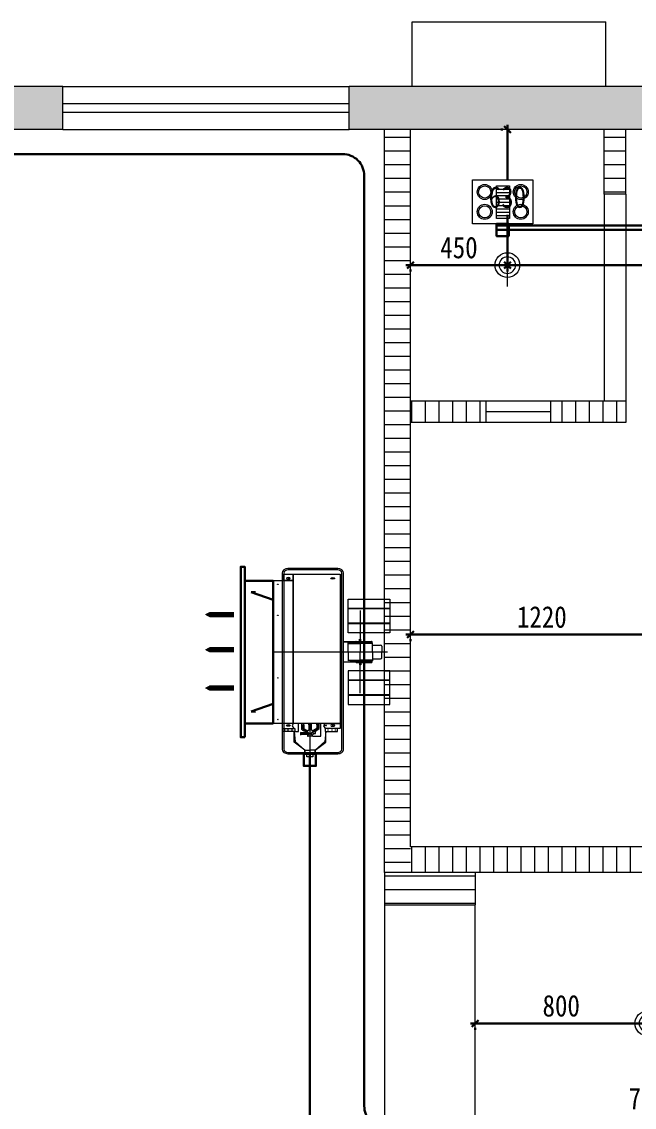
# Model space of a CAD drawing. Header units: millimetres. Extents: x -41640 to 3079702, y -5257903 to 68462.
# Drawn here: x 7477 to 10322, y 44881 to 49920 of the extents above; entities that cross this region are included whole.
import ezdxf

# ---------------------------------------------------------------- set-up
doc = ezdxf.new("R2010")
doc.units = ezdxf.units.MM
doc.header["$LTSCALE"] = 10
doc.linetypes.add('CONTINOUS', pattern=[0])
doc.layers.get('0').update_dxf_attribs({"color": 255})
doc.layers.get('Defpoints').update_dxf_attribs({"color": 255})
for name, color, linetype, lineweight in [('1灯位开关布线图', 1, 'Continuous', 30), ('1灯位开关布置图', 5, 'Continuous', 30), ('1灯具', 2, 'Continuous', 30), ('1空调', 3, 'Continuous', 30), ('标注', 250, 'Continuous', 0), ('浅线', 251, 'CONTINOUS', 0), ('灯具', 52, 'Continuous', 0), ('空调主机', 7, 'Continuous', 13)]:
    doc.layers.add(name, color=color, linetype=linetype, lineweight=lineweight)
doc.layers.add('辅助线', color=8, linetype='Continuous')
doc.styles.add('(图框)宋体', font='', dxfattribs={"width": 0.8})
doc.styles.get("Standard").update_dxf_attribs({"font": ''})
doc.styles.add('夏建东', font='', dxfattribs={"width": 0.85})
doc.styles.get('(图框)宋体').set_extended_font_data('SimSun')
doc.styles.get('Standard').set_extended_font_data('SimSun')
doc.styles.get('夏建东').set_extended_font_data('SimSun')
doc.dimstyles.new('g', dxfattribs={"dimtxt": 100, "dimasz": 31, "dimexe": 21, "dimexo": 30, "dimgap": 31, "dimtad": 1, "dimtih": 1, "dimtoh": 1, "dimdec": 0, "dimrnd": 10, "dimdsep": 46, "dimtxsty": '夏建东', "dimblk": 'OBLIQUE', "dimcen": 2.5, "dimdle": 21, "dimclrd": 5, "dimclre": 5, "dimclrt": 5, "dimadec": 0, "dimazin": 0, "dimtfac": 1, "dimtdec": 0, "dimtmove": 2, "dimatfit": 3, "dimldrblk": 'DOT', "dimfxl": 300, "dimlwd": -1, "dimlwe": -1, "dimarcsym": 1})
doc.dimstyles.get("Standard").update_dxf_attribs({"dimtxt": 0.18, "dimasz": 0.18, "dimexe": 0.18, "dimexo": 0.0625, "dimgap": 0.09, "dimtad": 0, "dimtih": 1, "dimtoh": 1, "dimdec": 4, "dimzin": 0, "dimdsep": 46, "dimtxsty": 'Standard', "dimcen": 0.09, "dimadec": 0, "dimazin": 0, "dimtfac": 1, "dimtdec": 4, "dimtofl": 0, "dimtmove": 0, "dimatfit": 3, "dimfxl": 1, "dimtolj": 1, "dimtzin": 0, "dimarcsym": 0})
pattern_1 = [(90, (-3246102.35, 3453682.334), (-63.5, 1e-14), [])]
pattern_2 = [(180, (-3246102.35, 3453682.334), (-1e-14, -63.5), [])]

# ---------------------------------------------------------------- blocks, each defined once
blk = doc.blocks.new('_Oblique')
at = {"color": 0, "linetype": 'ByBlock', "lineweight": -2}
blk.add_line((-0.5, -0.5), (0.5, 0.5), dxfattribs=at)
blk = doc.blocks.new('*D358')
at = {"layer": '1灯位开关布置图', "color": 5}
for p, q in [((9732.6, 49441.4), (9732.6, 49186.4)), ((9702.6, 49420.4), (9711.6, 49420.4)), ((9732.6, 48769.4), (9732.6, 49024.4)), ((9702.6, 48790.4), (9711.6, 48790.4))]:
    blk.add_line(p, q, dxfattribs=at)
at = {"layer": 'Defpoints', "color": 0, "lineweight": 30}
for p in [(9732.6, 49420.4), (9732.6, 49420.4), (9732.6, 48790.4)]:
    blk.add_point(p, dxfattribs=at)
at = {"layer": '1灯位开关布置图', "color": 5, "xscale": 31, "yscale": 31, "zscale": 31}
for p, rotation in [((9732.6, 49420.4), 90), ((9732.6, 48790.4), 270)]:
    blk.add_blockref('_Oblique', p, dxfattribs=dict(at, rotation=rotation))
at = {"layer": '1灯位开关布置图', "color": 5, "insert": (9732.6, 49105.4), "char_height": 100, "attachment_point": 5, "style": '夏建东'}
blk.add_mtext('630', dxfattribs=at)
blk = doc.blocks.new('_Dot')
at = {"color": 0, "linetype": 'ByBlock', "lineweight": -2}
blk.add_line((-0.5, 0), (-1, 0), dxfattribs=at)
at = {"color": 0, "linetype": 'ByBlock', "const_width": 0.5}
blk.add_lwpolyline([(-0.25, 0, 1), (0.25, 0, 1)], format="xyb", close=True, dxfattribs=at)
blk = doc.blocks.new('*D359')
at = {"layer": '1灯位开关布置图', "color": 5}
for p, q in [((9753.6, 48790.4), (9261.6, 48790.4)), ((9282.6, 48760.4), (9282.6, 48769.4)), ((9732.6, 48760.4), (9732.6, 48769.4))]:
    blk.add_line(p, q, dxfattribs=at)
at = {"layer": 'Defpoints', "color": 0, "lineweight": 30}
for p in [(9282.6, 48790.4), (9282.6, 48790.4), (9732.6, 48790.4)]:
    blk.add_point(p, dxfattribs=at)
at = {"layer": '1灯位开关布置图', "color": 5, "xscale": 31, "yscale": 31, "zscale": 31, "rotation": 180}
blk.add_blockref('_Oblique', (9282.6, 48790.4), dxfattribs=at)
at = {"layer": '1灯位开关布置图', "color": 5, "xscale": 31, "yscale": 31, "zscale": 31}
blk.add_blockref('_Oblique', (9732.6, 48790.4), dxfattribs=at)
at = {"layer": '1灯位开关布置图', "color": 5, "insert": (9507.6, 48871.4), "char_height": 100, "attachment_point": 5, "style": '夏建东'}
blk.add_mtext('450', dxfattribs=at)
blk = doc.blocks.new('*D361')
at = {"layer": '1灯位开关布置图', "color": 5}
for p, q in [((10523.6, 47075.4), (9261.6, 47075.4)), ((9282.6, 47045.4), (9282.6, 47054.4)), ((10502.6, 47045.4), (10502.6, 47054.4))]:
    blk.add_line(p, q, dxfattribs=at)
at = {"layer": 'Defpoints', "color": 0, "lineweight": 30}
for p in [(9282.6, 47075.4), (9282.6, 47075.4), (10502.6, 47075.4)]:
    blk.add_point(p, dxfattribs=at)
at = {"layer": '1灯位开关布置图', "color": 5, "xscale": 31, "yscale": 31, "zscale": 31, "rotation": 180}
blk.add_blockref('_Oblique', (9282.6, 47075.4), dxfattribs=at)
at = {"layer": '1灯位开关布置图', "color": 5, "xscale": 31, "yscale": 31, "zscale": 31}
blk.add_blockref('_Oblique', (10502.6, 47075.4), dxfattribs=at)
at = {"layer": '1灯位开关布置图', "color": 5, "insert": (9892.6, 47156.4), "char_height": 100, "attachment_point": 5, "style": '夏建东'}
blk.add_mtext('1220', dxfattribs=at)
blk = doc.blocks.new('*D362')
at = {"layer": '1灯位开关布置图', "color": 5}
for p, q in [((9561.6, 45270.4), (10403.6, 45270.4)), ((9582.6, 45240.4), (9582.6, 45249.4)), ((10382.6, 45240.4), (10382.6, 45249.4))]:
    blk.add_line(p, q, dxfattribs=at)
at = {"layer": 'Defpoints', "color": 0, "lineweight": 30}
for p in [(9582.6, 45270.4), (10382.6, 45270.4), (10382.6, 45270.4)]:
    blk.add_point(p, dxfattribs=at)
at = {"layer": '1灯位开关布置图', "color": 5, "xscale": 31, "yscale": 31, "zscale": 31, "rotation": 180}
blk.add_blockref('_Oblique', (9582.6, 45270.4), dxfattribs=at)
at = {"layer": '1灯位开关布置图', "color": 5, "xscale": 31, "yscale": 31, "zscale": 31}
blk.add_blockref('_Oblique', (10382.6, 45270.4), dxfattribs=at)
at = {"layer": '1灯位开关布置图', "color": 5, "insert": (9982.6, 45351.4), "char_height": 100, "attachment_point": 5, "style": '夏建东'}
blk.add_mtext('800', dxfattribs=at)
blk = doc.blocks.new('*D363')
at = {"layer": '1灯位开关布置图', "color": 5}
for p, q in [((10352.6, 45270.4), (10361.6, 45270.4)), ((10382.6, 45291.4), (10382.6, 45001.4)), ((10382.6, 44549.4), (10382.6, 44839.4)), ((10352.6, 44570.4), (10361.6, 44570.4))]:
    blk.add_line(p, q, dxfattribs=at)
at = {"layer": 'Defpoints', "color": 0, "lineweight": 30}
for p in [(10382.6, 45270.4), (10382.6, 44570.4), (10382.6, 44570.4)]:
    blk.add_point(p, dxfattribs=at)
at = {"layer": '1灯位开关布置图', "color": 5, "xscale": 31, "yscale": 31, "zscale": 31}
for p, rotation in [((10382.6, 45270.4), 90), ((10382.6, 44570.4), 270)]:
    blk.add_blockref('_Oblique', p, dxfattribs=dict(at, rotation=rotation))
at = {"layer": '1灯位开关布置图', "color": 5, "insert": (10382.6, 44920.4), "char_height": 100, "attachment_point": 5, "style": '夏建东'}
blk.add_mtext('700', dxfattribs=at)
blk = doc.blocks.new('r32ter')
at = {"color": 3}
for p, q in [((1119447.3, -954014.5), (1119446.3, -954035.1)), ((1119482.5, -954116.3), (1119447.3, -954014.5)), ((1119965.9, -954116.3), (1120001.1, -954014.5)), ((1120001.1, -954014.5), (1120002.1, -954035.1))]:
    blk.add_line(p, q, dxfattribs=at)
for points in [[(1119556.4, -953798.8, 0, 63, 0), (1119556.4, -953857.2, 25.2, 25.2, 0), (1119556.4, -953934.4, 25.2, 25.2, 0)], [(1119734.1, -953798.8, 0, 63, 0), (1119734.1, -953857.2, 25.2, 25.2, 0), (1119734.1, -953934.4, 25.2, 25.2, 0)], [(1119897.5, -953798.8, 0, 63, 0), (1119897.5, -953857.2, 25.2, 25.2, 0), (1119897.5, -953934.4, 25.2, 25.2, 0)]]:
    blk.add_lwpolyline(points, format="xyseb", dxfattribs=at)
at = {"color": 3, "lineweight": -2}
blk.add_lwpolyline([(1119327.6, -953984.2), (1120119.6, -953984.2), (1120119.6, -953966.2), (1119327.6, -953966.2)], close=True, dxfattribs=at)
at = {"color": 3}
blk.add_lwpolyline([(1119392.4, -954116.3), (1119392.4, -953984.2), (1120054.7, -953984.2), (1120054.7, -954116.3)], close=True, dxfattribs=at)
at = {"layer": '空调主机', "color": 3, "lineweight": 9}
for p, q in [((1119392.4, -954210), (1119392.4, -954116.3)), ((1119392.4, -954116.3), (1120056, -954116.3)), ((1120056, -954116.3), (1120056, -954210)), ((1119354.6, -954217.2), (1119354.6, -954160.3)), ((1119354.6, -954160.3), (1119368.8, -954160.3)), ((1119368.8, -954160.3), (1119368.8, -954217.2)), ((1120056, -954166.1), (1119368.8, -954166.1)), ((1119368.8, -954166.1), (1119368.8, -954211.9)), ((1120056, -954210), (1120056, -954166.1)), ((1120056, -954166.1), (1120084.4, -954166.1)), ((1120084.4, -954166.1), (1120084.4, -954210)), ((1119268.6, -954263), (1119305.5, -954214.3)), ((1119307.6, -954218.2), (1119268.6, -954263)), ((1119305.5, -954214.3), (1119354.6, -954214.3)), ((1119354.6, -954214.3), (1119307.6, -954218.2)), ((1119368.8, -954217.2), (1119354.6, -954217.2)), ((1119354.6, -954217.2), (1119354.6, -954234)), ((1119380.6, -954204.8), (1119368.8, -954211.9)), ((1119382.7, -954186.9), (1119380.5, -954186.9)), ((1119392.4, -954210), (1119380.6, -954204.8)), ((1119382.7, -954186.9), (1119382.7, -954183.8)), ((1119382.7, -954186.9), (1119384.9, -954186.9)), ((1119382.7, -954186.9), (1119382.7, -954190)), ((1119392.4, -954427.2), (1119392.4, -954210)), ((1119392.4, -954210), (1120084.4, -954210)), ((1120056, -954210), (1119392.4, -954210)), ((1120084.4, -954210), (1120056, -954210)), ((1120065.7, -954186.9), (1120063.5, -954186.9)), ((1120065.7, -954186.9), (1120065.7, -954183.8)), ((1120065.7, -954186.9), (1120065.7, -954190)), ((1120065.7, -954186.9), (1120067.9, -954186.9)), ((1120084.4, -954210), (1120084.4, -954427.2)), ((1119257.7, -954263), (1119268.6, -954263)), ((1119268.6, -954264), (1119257.7, -954264)), ((1119268.6, -954263), (1119268.6, -954287.5)), ((1119349.5, -954243.3), (1119340, -954243.3)), ((1119341.2, -954274.9), (1119341.2, -954247.4)), ((1119344.7, -954274.9), (1119344.7, -954249.4)), ((1119348.3, -954274.9), (1119348.3, -954247.4)), ((1119353.3, -954269.8), (1119362.5, -954282)), ((1119354.6, -954234), (1119392.4, -954234)), ((1119385.5, -954248.7), (1119365.4, -954248.7)), ((1119385.5, -954253.9), (1119367.5, -954253.9)), ((1119385.5, -954259.1), (1119368.4, -954259.1)), ((1119392.4, -954248.7), (1119385.5, -954248.7)), ((1119385.5, -954248.7), (1119385.5, -954259.1)), ((1119385.5, -954259.1), (1119392.4, -954259.1)), ((1119392.4, -954259.1), (1119392.4, -954248.7)), ((1119314.2, -954287.5), (1119220.4, -954287.5)), ((1119237.3, -954300.7), (1119237.3, -954272.6)), ((1119237.3, -954272.6), (1119237.3, -954272.6)), ((1119237.3, -954272.6), (1119251.7, -954272.6)), ((1119251.7, -954300.7), (1119237.3, -954300.7)), ((1119237.3, -954300.7), (1119237.3, -954300.7)), ((1119251.7, -954272.6), (1119251.7, -954272.6)), ((1119251.7, -954272.6), (1119251.7, -954300.7)), ((1119251.7, -954300.7), (1119251.7, -954300.7)), ((1119268.6, -954311), (1119257.7, -954311)), ((1119257.7, -954312), (1119268.6, -954312)), ((1119268.6, -954312), (1119268.6, -954287.5)), ((1119307.6, -954356.8), (1119268.6, -954312)), ((1119268.6, -954312), (1119305.5, -954360.7)), ((1119362.7, -954287.5), (1119314.2, -954287.5)), ((1119332.2, -954277.2), (1119333.4, -954276)), ((1119332.2, -954277.2), (1119333.4, -954278.4)), ((1119332.2, -954277.2), (1119335.9, -954277.2)), ((1119332.9, -954300.1), (1119332.9, -954282)), ((1119332.9, -954282), (1119334.5, -954282)), ((1119334.5, -954300.1), (1119332.9, -954300.1)), ((1119333.7, -954282), (1119333.7, -954277.2)), ((1119333.7, -954300.1), (1119333.7, -954302.5)), ((1119333.7, -954303.5), (1119333.7, -954337.8)), ((1119334.5, -954282), (1119334.5, -954300.1)), ((1119335.9, -954277.2), (1119334.7, -954276)), ((1119335.9, -954277.2), (1119334.7, -954278.4)), ((1119350.7, -954274.9), (1119338.8, -954274.9)), ((1119350.7, -954300.1), (1119338.8, -954300.1)), ((1119344.7, -954300.1), (1119344.7, -954313.2)), ((1119344.7, -954313.2), (1119356.3, -954313.2)), ((1119353.3, -954305.2), (1119362.9, -954292.5)), ((1119362.9, -954292.5), (1119362.5, -954282)), ((1119385.5, -954282), (1119362.5, -954282)), ((1119392.4, -954287.5), (1119362.7, -954287.5)), ((1119385.5, -954292.5), (1119362.9, -954292.5)), ((1119385.5, -954318.9), (1119371.1, -954318.9)), ((1119385.5, -954292.5), (1119385.5, -954282)), ((1119385.5, -954282), (1119392.4, -954282)), ((1119392.4, -954292.5), (1119385.5, -954292.5)), ((1119385.5, -954329.3), (1119385.5, -954318.9)), ((1119385.5, -954318.9), (1119392.4, -954318.9)), ((1119392.4, -954282), (1119392.4, -954292.5)), ((1119392.4, -954318.9), (1119392.4, -954329.3)), ((1119305.5, -954360.7), (1119354.6, -954360.7)), ((1119354.6, -954360.7), (1119307.6, -954356.8)), ((1119333.7, -954337.8), (1119392.4, -954337.8)), ((1119368.8, -954357.9), (1119354.6, -954357.9)), ((1119354.6, -954357.9), (1119354.6, -954414.7)), ((1119385.5, -954329.3), (1119368.7, -954329.3)), ((1119380.6, -954350.7), (1119368.8, -954357.9)), ((1119368.8, -954414.7), (1119368.8, -954357.9)), ((1119368.8, -954427.2), (1119368.8, -954357.9)), ((1119385.5, -954324.1), (1119370, -954324.1)), ((1119392.4, -954355.9), (1119380.6, -954350.7)), ((1119392.4, -954329.3), (1119385.5, -954329.3)), ((1119392.4, -954355.9), (1119392.4, -954427.2)), ((1119354.6, -954414.7), (1119368.8, -954414.7)), ((1119382.7, -954393), (1119380.5, -954393)), ((1119382.7, -954393), (1119382.7, -954389.9)), ((1119382.7, -954393), (1119382.7, -954396.1)), ((1119382.7, -954393), (1119384.9, -954393)), ((1120065.7, -954393), (1120063.5, -954393)), ((1120065.7, -954393), (1120065.7, -954389.9)), ((1120065.7, -954393), (1120067.9, -954393)), ((1120065.7, -954393), (1120065.7, -954396.1)), ((1119392.4, -954427.2), (1119368.8, -954427.2)), ((1120084.4, -954427.2), (1119392.4, -954427.2)), ((1119635.8, -954464.4), (1119479.5, -954464.4)), ((1119479.5, -954464.4), (1119479.5, -954658.9)), ((1119522.2, -954658.9), (1119522.2, -954464.4)), ((1119524.4, -954658.9), (1119524.4, -954464.4)), ((1119591, -954658.9), (1119591, -954464.4)), ((1119593.2, -954658.9), (1119593.2, -954464.4)), ((1119635.8, -954658.9), (1119635.8, -954464.4)), ((1119676.7, -954520.9), (1119676.7, -954443.1)), ((1119676.7, -954443.1), (1119676.7, -954443.1)), ((1119676.7, -954443.1), (1119677.8, -954443.1)), ((1119677.8, -954443.1), (1119677.8, -954443.1)), ((1119677.8, -954443.1), (1119677.8, -954520.9)), ((1119685.5, -954464.4), (1119682.2, -954464.4)), ((1119685.5, -954464.4), (1119685.5, -954520.9)), ((1119724.2, -954464.4), (1119685.5, -954464.4)), ((1119724.2, -954464.4), (1119762.9, -954464.4)), ((1119762.9, -954464.4), (1119762.9, -954520.9)), ((1119762.9, -954464.4), (1119766.2, -954464.4)), ((1119771.7, -954443.1), (1119770.6, -954443.1)), ((1119770.6, -954443.1), (1119770.6, -954443.1)), ((1119770.6, -954443.1), (1119770.6, -954520.9)), ((1119771.7, -954520.9), (1119771.7, -954443.1)), ((1119771.7, -954443.1), (1119771.7, -954443.1)), ((1119812.6, -954464.4), (1119968.9, -954464.4)), ((1119812.6, -954658.9), (1119812.6, -954464.4)), ((1119855.2, -954658.9), (1119855.2, -954464.4)), ((1119857.4, -954658.9), (1119857.4, -954464.4)), ((1119924, -954658.9), (1119924, -954464.4)), ((1119926.3, -954658.9), (1119926.3, -954464.4)), ((1119968.9, -954464.4), (1119968.9, -954658.9)), ((1119532.7, -954520.9), (1119724.2, -954520.9)), ((1119635.8, -954517.4), (1119635.8, -954520.9)), ((1119635.8, -954524.3), (1119635.8, -954520.9)), ((1119675.5, -954517.4), (1119664.6, -954517.4)), ((1119664.6, -954517.4), (1119664.6, -954520.9)), ((1119664.6, -954524.3), (1119664.6, -954520.9)), ((1119675.5, -954501.6), (1119675.5, -954573.2)), ((1119677.8, -954520.9), (1119676.7, -954520.9)), ((1119676.7, -954520.9), (1119676.7, -954520.9)), ((1119677.8, -954499.1), (1119677.5, -954499.1)), ((1119677.8, -954520.9), (1119677.8, -954520.9)), ((1119679.8, -954573.2), (1119679.8, -954501.6)), ((1119682.2, -954474.5), (1119682.2, -954520.9)), ((1119682.2, -954567.2), (1119682.2, -954520.9)), ((1119685.5, -954577.4), (1119685.5, -954520.9)), ((1119915.7, -954520.9), (1119724.2, -954520.9)), ((1119762.9, -954577.4), (1119762.9, -954520.9)), ((1119766.2, -954474.5), (1119766.2, -954520.9)), ((1119766.2, -954567.2), (1119766.2, -954520.9)), ((1119768.6, -954573.2), (1119768.6, -954501.6)), ((1119770.6, -954499.1), (1119770.9, -954499.1)), ((1119770.6, -954520.9), (1119770.6, -954520.9)), ((1119770.6, -954520.9), (1119771.7, -954520.9)), ((1119771.7, -954520.9), (1119771.7, -954520.9)), ((1119772.9, -954501.6), (1119772.9, -954573.2)), ((1119772.9, -954517.4), (1119783.8, -954517.4)), ((1119812.6, -954517.4), (1119812.6, -954520.9)), ((1119812.6, -954524.3), (1119812.6, -954520.9)), ((1119675.5, -954524.3), (1119664.6, -954524.3)), ((1119772.9, -954524.3), (1119783.8, -954524.3)), ((1119677.5, -954575.8), (1119677.8, -954575.8)), ((1119685.5, -954577.4), (1119682.2, -954577.4)), ((1119724.2, -954577.4), (1119685.5, -954577.4)), ((1119692.5, -954577.4), (1119692.5, -954615.3)), ((1119697.4, -954621.8), (1119724.2, -954621.8)), ((1119724.2, -954577.4), (1119762.9, -954577.4)), ((1119751, -954621.8), (1119724.2, -954621.8)), ((1119755.9, -954577.4), (1119755.9, -954615.3)), ((1119762.9, -954577.4), (1119766.2, -954577.4)), ((1119770.9, -954575.8), (1119770.6, -954575.8)), ((1119479.5, -954658.9), (1119635.8, -954658.9)), ((1119968.9, -954658.9), (1119812.6, -954658.9))]:
    blk.add_line(p, q, dxfattribs=at)
at = {"layer": '空调主机', "color": 3, "lineweight": 5}
for p, q in [((1120090.1, -954158.3), (1119272.6, -954158.3)), ((1119251.7, -954185.3), (1119251.7, -954416.1)), ((1120111, -954416.1), (1120111, -954185.3)), ((1119272.6, -954443.1), (1120090.1, -954443.1))]:
    blk.add_line(p, q, dxfattribs=at)
at = {"layer": '空调主机', "color": 3}
for p, q in [((1120090.1, -954166.1), (1119272.6, -954166.1)), ((1119257.7, -954185.3), (1119257.7, -954416.1)), ((1120105, -954416.1), (1120105, -954185.3)), ((1119272.6, -954435.4), (1120090.1, -954435.4))]:
    blk.add_line(p, q, dxfattribs=at)
at = {"layer": '空调主机', "color": 3, "lineweight": 5}
for centre, start_param, end_param in [((1119272.6, -954185.3), 0, 1.570796), ((1120090.1, -954185.3), -1.570796, 0), ((1119272.6, -954416.1), 1.570796, 3.141593), ((1120090.1, -954416.1), 3.141593, 4.712389)]:
    blk.add_ellipse(centre, major_axis=(0, 27), ratio=0.77429, start_param=start_param, end_param=end_param, dxfattribs=at)
at = {"layer": '空调主机', "color": 3}
for centre, start_param, end_param in [((1119272.6, -954185.3), 0, 1.570796), ((1120090.1, -954185.3), 4.712389, 6.283185), ((1119272.6, -954416.1), 1.570796, 3.141593), ((1120090.1, -954416.1), 3.141593, 4.712389)]:
    blk.add_ellipse(centre, major_axis=(0, 19.3), ratio=0.77429, start_param=start_param, end_param=end_param, dxfattribs=at)
at = {"layer": '空调主机', "color": 3, "lineweight": 9}
for centre, major_axis, ratio, start_param, end_param in [((1119361.7, -954169.2), (0, 1.21), 0.77429, 1.570796326702902, 7.853981633882487), ((1119410.5, -954138.1), (0, 1.21), 0.77429, 1.570796326702902, 7.853981633882487), ((1119603.8, -954138.1), (0, 1.21), 0.77429, 1.570796326754998, 7.853981633934584), ((1119894.3, -954138.1), (0, 1.21), 0.77429, 1.570796327146124, 7.85398163432571), ((1120037.9, -954138.1), (0, 1.21), 0.77429, 1.570796327146124, 7.85398163432571), ((1119361.7, -954185.6), (0, 1.21), 0.77429, 1.570796326680094, 7.85398163385968), ((1119361.7, -954203.8), (0, 1.21), 0.77429, 1.570796326680094, 7.85398163385968), ((1119382.7, -954186.9), (0, 9.19), 0.407862, 3.141593, 9.424778), ((1119344.7, -954243.3), (0, 6.13), 0.77429, 1.570796, 4.712389), ((1119389, -954287.5), (0, 49.4), 0.77429, 0.664485, 1.204171), ((1119389.4, -954287.8), (0, 44.1), 0.77429, 0.694736, 1.26495), ((1119389, -954287.5), (0, 38.9), 0.77429, 0.752317, 1.332497), ((1119281.8, -954286.6), (0, 41.3), 0.77429, 1.223528, 1.918065), ((1119333.7, -954303.1), (-0.724, 0), 0.807711, 3.342482, 6.082296), ((1119344.7, -954274.9), (0, 7.66), 0.77429, 1.570796, 4.712389), ((1119344.7, -954300.1), (0, 7.66), 0.77429, 4.712389, 7.853982), ((1119344.5, -954287.5), (0, 4.96), 0.77429, 1.570796326732925, 7.853981633912512), ((1119389, -954287.5), (0, 49.4), 0.77429, 1.937421, 2.581114), ((1119389.4, -954287.8), (0, 44.1), 0.77429, 1.866849, 2.536978), ((1119389, -954287.5), (0, 38.9), 0.77429, 1.809095, 2.508026), ((1119361.7, -954371.3), (0, 1.21), 0.77429, 1.570796326702902, 7.853981633882487), ((1119382.7, -954361.6), (0, 2.29), 0.77429, 1.570796326744335, 7.853981633923921), ((1119361.7, -954389.4), (0, 1.21), 0.77429, 1.570796327146124, 7.85398163432571), ((1119361.7, -954405.8), (0, 1.21), 0.77429, 1.570796326680094, 7.85398163385968), ((1119677.3, -954469.4), (0, 8.05), 0.77429, 4.03203, 5.395782), ((1119771.1, -954469.4), (0, 8.05), 0.77429, 0.887403, 2.251155), ((1119677.5, -954501.6), (0, 2.57), 0.77429, 0, 1.570796), ((1119677.8, -954501.6), (0, 2.57), 0.77429, 4.712389, 6.283185), ((1119770.6, -954501.6), (0, 2.57), 0.77429, 0, 1.570796), ((1119770.9, -954501.6), (0, 2.57), 0.77429, 4.712389, 6.283185), ((1119677.8, -954573.2), (0, 1.21), 0.77429, 1.57079632702526, 7.853981634204846), ((1119677.3, -954572.3), (0, 8.05), 0.77429, 4.028996, 5.392748), ((1119771.1, -954572.3), (0, 8.05), 0.77429, 0.890438, 2.25419), ((1119770.6, -954573.2), (0, 1.21), 0.77429, 1.570796326754998, 7.853981633934584), ((1119677.5, -954573.2), (0, 2.57), 0.77429, 1.570796, 3.141593), ((1119677.8, -954573.2), (0, 2.57), 0.77429, 3.141593, 4.712389), ((1119697.4, -954615.3), (0, 6.42), 0.77429, 1.570796, 3.141593), ((1119751, -954615.3), (0, 6.42), 0.77429, 3.141593, 4.712389), ((1119770.6, -954573.2), (0, 2.57), 0.77429, 1.570796, 3.141593), ((1119770.9, -954573.2), (0, 2.57), 0.77429, 3.141593, 4.712389)]:
    blk.add_ellipse(centre, major_axis=major_axis, ratio=ratio, start_param=start_param, end_param=end_param, dxfattribs=at)
at = {"layer": '空调主机', "color": 3, "lineweight": 9, "extrusion": (0, 0, -1)}
for centre, major_axis, ratio, start_param, end_param in [((1120065.7, -954186.9), (0, 9.19), 0.407862, 3.141593, 9.424778), ((1119333.7, -954302.9), (0.724, 0), 0.807711, 0.20089, 2.940703)]:
    blk.add_ellipse(centre, major_axis=major_axis, ratio=ratio, start_param=start_param, end_param=end_param, dxfattribs=at)
blk.add_ellipse((1119382.7, -954393), major_axis=(0, 9.19), ratio=0.407862, dxfattribs=at)
at = {"layer": '空调主机', "color": 3, "lineweight": 9}
blk.add_ellipse((1120065.7, -954393), major_axis=(0, 9.19), ratio=0.407862, dxfattribs=at)
at = {"layer": '辅助线', "color": 3, "lineweight": 9}
blk.add_line((1119724.2, -954116.3), (1119724.2, -954647.3), dxfattribs=at)
blk = doc.blocks.new('g')
at = {"layer": '标注', "color": 2, "linetype": 'ByBlock'}
for p, q in [((2651941.9, -3543612.5), (2651941.9, -3543413.8)), ((2652056.8, -3543513.2), (2651827, -3543513.2))]:
    blk.add_line(p, q, dxfattribs=at)
for major_axis, start_param, end_param in [((2.2, 57.4), 0.823782, 7.106967), ((3.2, 38.1), 0.868899, 7.152084)]:
    blk.add_ellipse((2651941.9, -3543513.2), major_axis=major_axis, ratio=1, start_param=start_param, end_param=end_param, dxfattribs=at)
blk = doc.blocks.new('_ArchTick')
at = {"color": 0, "linetype": 'ByBlock', "const_width": 0.15}
blk.add_lwpolyline([(-0.5, -0.5), (0.5, 0.5)], dxfattribs=at)
blk = doc.blocks.new('*D561')
at = {"color": 250, "lineweight": -2}
for p, q in [((-36286.1, 46276.5), (-36286.1, 45616.5)), ((-36158.7, 46246.5), (-36316.1, 46246.5)), ((-36136.1, 45646.5), (-36316.1, 45646.5))]:
    blk.add_line(p, q, dxfattribs=at)
at = {"layer": 'Defpoints', "color": 0, "lineweight": 30}
for p in [(-36128.7, 46246.5), (-36286.1, 45646.5), (3064961.4, 45646.5)]:
    blk.add_point(p, dxfattribs=at)
at = {"color": 250, "lineweight": -2, "xscale": 30, "yscale": 30, "zscale": 30}
for p, rotation in [((-36286.1, 46246.5), 90), ((-36286.1, 45646.5), 270)]:
    blk.add_blockref('_ArchTick', p, dxfattribs=dict(at, rotation=rotation))
at = {"color": 45, "insert": (-36381.1, 45946.5), "char_height": 150, "attachment_point": 5, "rotation": 90, "style": '(图框)宋体', "bg_fill": 3, "box_fill_scale": 1.1, "bg_fill_color": 256, "bg_fill_true_color": 13158600, "bg_fill_transparency": 5547808}
blk.add_mtext('600', dxfattribs=at)
blk = doc.blocks.new('DOT')
at = {"color": 0, "linetype": 'ByBlock'}
blk.add_line((-0.35, 0), (-1, 0), dxfattribs=at)
at = {"color": 0, "linetype": 'ByBlock', "const_width": 0.35}
blk.add_lwpolyline([(-0.175, 0, 1), (0.175, 0, 1)], format="xyb", close=True, dxfattribs=at)
blk = doc.blocks.new('*D564')
at = {"color": 250, "lineweight": -2}
for p, q in [((-28380.4, 49097), (-28380.4, 47127)), ((-28231.1, 49067), (-28410.4, 49067)), ((-28230.4, 47157), (-28410.4, 47157))]:
    blk.add_line(p, q, dxfattribs=at)
at = {"layer": 'Defpoints', "color": 0, "lineweight": 30}
for p in [(-28201.1, 49067), (-28380.4, 47157), (3072889, 47157)]:
    blk.add_point(p, dxfattribs=at)
at = {"color": 250, "lineweight": -2, "xscale": 30, "yscale": 30, "zscale": 30}
for p, rotation in [((-28380.4, 49067), 90), ((-28380.4, 47157), 270)]:
    blk.add_blockref('_ArchTick', p, dxfattribs=dict(at, rotation=rotation))
at = {"color": 45, "insert": (-28475.4, 48112), "char_height": 150, "attachment_point": 5, "rotation": 90, "style": '(图框)宋体', "bg_fill": 3, "box_fill_scale": 1.1, "bg_fill_color": 256, "bg_fill_true_color": 13158600, "bg_fill_transparency": 5547292}
blk.add_mtext('1910', dxfattribs=at)
blk = doc.blocks.new('*D565')
at = {"color": 250, "lineweight": -2}
for p, q in [((-29982.3, 49097), (-29982.3, 47127)), ((-30132.3, 49067), (-29952.3, 49067)), ((-29832.3, 47157), (-30012.3, 47157))]:
    blk.add_line(p, q, dxfattribs=at)
at = {"layer": 'Defpoints', "color": 0, "lineweight": 30}
for p in [(-30241.1, 49067), (-29982.3, 47157), (3070849, 47157)]:
    blk.add_point(p, dxfattribs=at)
at = {"color": 250, "lineweight": -2, "xscale": 30, "yscale": 30, "zscale": 30}
for p, rotation in [((-29982.3, 49067), 90), ((-29982.3, 47157), 270)]:
    blk.add_blockref('_ArchTick', p, dxfattribs=dict(at, rotation=rotation))
at = {"color": 45, "insert": (-30077.3, 48112), "char_height": 150, "attachment_point": 5, "rotation": 90, "style": '(图框)宋体', "bg_fill": 3, "box_fill_scale": 1.1, "bg_fill_color": 256, "bg_fill_true_color": 13158600, "bg_fill_transparency": 15090400}
blk.add_mtext('1910', dxfattribs=at)
blk = doc.blocks.new('*D571')
at = {"color": 250, "lineweight": -2}
for p, q in [((-25860, 45177), (-25860, 47487)), ((-25710, 47457), (-25890, 47457)), ((-25710, 45207), (-25890, 45207))]:
    blk.add_line(p, q, dxfattribs=at)
at = {"layer": 'Defpoints', "color": 0, "lineweight": 30}
for p in [(-25860, 47457), (3075618.7, 47457), (-25471.3, 45207)]:
    blk.add_point(p, dxfattribs=at)
at = {"color": 250, "lineweight": -2, "xscale": 30, "yscale": 30, "zscale": 30}
for p, rotation in [((-25860, 47457), 90), ((-25860, 45207), 270)]:
    blk.add_blockref('_ArchTick', p, dxfattribs=dict(at, rotation=rotation))
at = {"color": 45, "insert": (-25955, 46332), "char_height": 150, "attachment_point": 5, "rotation": 90, "style": '(图框)宋体', "bg_fill": 3, "box_fill_scale": 1.1, "bg_fill_color": 256, "bg_fill_true_color": 13158600, "bg_fill_transparency": 15130364}
blk.add_mtext('2250', dxfattribs=at)
blk = doc.blocks.new('*D572')
at = {"color": 250, "lineweight": -2}
for p, q in [((-25860, 47427), (-25860, 48987)), ((-25710, 48957), (-25890, 48957)), ((-25710, 47457), (-25890, 47457))]:
    blk.add_line(p, q, dxfattribs=at)
at = {"layer": 'Defpoints', "color": 0, "lineweight": 30}
for p in [(-25860, 48957), (-25671.3, 48957), (3075418.7, 47457)]:
    blk.add_point(p, dxfattribs=at)
at = {"color": 250, "lineweight": -2, "xscale": 30, "yscale": 30, "zscale": 30}
for p, rotation in [((-25860, 48957), 90), ((-25860, 47457), 270)]:
    blk.add_blockref('_ArchTick', p, dxfattribs=dict(at, rotation=rotation))
at = {"color": 45, "insert": (-25955, 48207), "char_height": 150, "attachment_point": 5, "rotation": 90, "style": '(图框)宋体', "bg_fill": 3, "box_fill_scale": 1.1, "bg_fill_color": 256, "bg_fill_true_color": 13158600, "bg_fill_transparency": 15126992}
blk.add_mtext('1500', dxfattribs=at)
blk = doc.blocks.new('浴霸')
at = {"layer": '灯具', "lineweight": 15}
for p, q in [((627907.1, 218501, -4355.3), (627907.1, 218697.1, -4355.3)), ((627907.1, 218697.1, -4355.3), (628176.7, 218697.1, -4355.3)), ((628176.7, 218697.1, -4355.3), (628176.7, 218501, -4355.3)), ((628013.8, 218670.9, -4355.3), (628072, 218670.9, -4355.3)), ((628013.8, 218525.2, -4355.3), (628013.8, 218670.9, -4355.3)), ((628013.8, 218656.2, -4355.3), (628072, 218656.2, -4355.3)), ((628072, 218670.9, -4355.3), (628072, 218525.2, -4355.3)), ((628013.8, 218641.5, -4355.3), (628072, 218641.5, -4355.3)), ((628013.8, 218626.8, -4355.3), (628072, 218626.8, -4355.3)), ((628013.8, 218612.1, -4355.3), (628072, 218612.1, -4355.3)), ((628013.8, 218597.3, -4355.3), (628072, 218597.3, -4355.3)), ((628013.8, 218582.6, -4355.3), (628072, 218582.6, -4355.3)), ((628013.8, 218567.9, -4355.3), (628072, 218567.9, -4355.3)), ((628013.8, 218553.2, -4355.3), (628072, 218553.2, -4355.3)), ((628176.7, 218501, -4355.3), (627907.1, 218501, -4355.3)), ((628013.8, 218538.5, -4355.3), (628072, 218538.5, -4355.3)), ((628072, 218525.2, -4355.3), (628013.8, 218525.2, -4355.3))]:
    blk.add_line(p, q, dxfattribs=at)
for centre, radius in [((627961.4, 218643.3, -4355.3), 33.6), ((627961.4, 218643.3, -4355.3), 27.2), ((628122.4, 218643.3, -4355.3), 33.6), ((628122.4, 218643.3, -4355.3), 27.2), ((627961.4, 218554.8, -4355.3), 33.6), ((627961.4, 218554.8, -4355.3), 27.2), ((628122.4, 218554.8, -4355.3), 33.6), ((628122.4, 218554.8, -4355.3), 27.2)]:
    blk.add_circle(centre, radius, dxfattribs=at)

msp = doc.modelspace()

# ---------------------------------------------------------------- hatches: boundary and pattern name
at = {"layer": '浅线'}
h = msp.add_hatch(color=256, dxfattribs=at)
h.paths.add_polyline_path([(7667.6, 49620.4), (2742.3, 49620.4), (2742.3, 48290.4), (2982.3, 48290.4), (2982.3, 49420.4), (7667.6, 49420.4)])
h.paths.add_polyline_path([(10482.6, 49620.4), (8997.6, 49620.4), (8997.6, 49420.4), (10482.6, 49420.4)])
h = msp.add_hatch(dxfattribs=at)
h.set_pattern_fill('ANSI31', color=256, scale=20, angle=135, style=0)
h.set_pattern_definition(pattern_2)
h.paths.add_polyline_path([(9282.6, 49420.4), (9162.6, 49420.4), (9162.6, 45970.4), (9282.6, 45970.4)])
h = msp.add_hatch(dxfattribs=at)
h.set_pattern_fill('ANSI31', color=256, scale=20, angle=135, style=0)
h.set_pattern_definition([(180, (-3246102.35, 3453682.334), (-1e-14, -63.5), [])])
h.paths.add_polyline_path([(10282.6, 49420.4), (10182.6, 49420.4), (10182.6, 49120.4), (10282.6, 49120.4)])
h = msp.add_hatch(dxfattribs=at)
h.set_pattern_fill('ANSI31', color=256, scale=20, angle=45, style=0)
h.set_pattern_definition(pattern_1)
h.paths.add_polyline_path([(9632.6, 48160.4), (9282.6, 48160.4), (9282.6, 48060.4), (9632.6, 48060.4)])
h.paths.add_polyline_path([(10282.6, 48160.4), (9932.6, 48160.4), (9932.6, 48060.4), (10282.6, 48060.4)])
h = msp.add_hatch(dxfattribs=at)
h.set_pattern_fill('ANSI31', color=256, scale=20, angle=45, style=0)
h.set_pattern_definition(pattern_1)
h.paths.add_polyline_path([(10857.6, 46090.4), (9282.6, 46090.4), (9282.6, 45970.4), (10857.6, 45970.4)])
h.paths.add_polyline_path([(12982.6, 46090.4), (11707.6, 46090.4), (11707.6, 45970.4), (12982.6, 45970.4)])
h = msp.add_hatch(dxfattribs=at)
h.set_pattern_fill('ANSI31', color=256, scale=20, angle=135, style=0)
h.set_pattern_definition(pattern_2)
h.paths.add_polyline_path([(9582.6, 45970.4), (9162.6, 45970.4), (9162.6, 45820.4), (9582.6, 45820.4)])

# ---------------------------------------------------------------- linework, layer by layer
at = {"layer": '1灯位开关布线图', "color": 3, "linetype": 'Continuous', "lineweight": 30}
msp.add_lwpolyline([(3873.1, 49306), (8967.7, 49306, -0.414214), (9067.7, 49206), (9067.7, 44887.2, 0.414214), (9167.7, 44787.2), (10118.9, 44787.2, -0.215146), (10193.9, 44753.4), (10243.1, 44697.6)], format="xyb", dxfattribs=at)
at = {"layer": '1灯位开关布线图', "linetype": 'Continuous', "lineweight": 30}
msp.add_lwpolyline([(11862.2, 47097.4), (11282.6, 47097.4, -0.414214), (11182.6, 47197.4), (11182.6, 48690.4, 0.414214), (11082.6, 48790.4), (9732.6, 48790.4)], format="xyb", dxfattribs=at)
at = {"layer": '浅线'}
for p, q in [((7667.6, 49620.4), (2742.3, 49620.4)), ((7667.6, 49420.4), (7667.6, 49620.4)), ((10482.6, 49620.4), (8997.6, 49620.4)), ((8997.6, 49420.4), (8997.6, 49620.4)), ((7667.6, 49500.4), (8997.6, 49500.4)), ((7667.6, 49420.4), (2982.3, 49420.4)), ((7667.6, 49420.4), (8997.6, 49420.4)), ((10482.6, 49420.4), (8997.6, 49420.4)), ((10282.6, 49120.4), (10182.6, 49120.4)), ((10857.6, 46090.4), (9282.6, 46090.4)), ((10857.6, 45970.4), (9162.6, 45970.4))]:
    msp.add_line(p, q, dxfattribs=at)
at = {"layer": '浅线', "ltscale": 0.5}
for p, q in [((7667.6, 49620.4), (8997.6, 49620.4)), ((7667.6, 49540.4), (8997.6, 49540.4)), ((9162.6, 45970.4), (9162.6, 49420.4)), ((9282.6, 46090.4), (9282.6, 49420.4))]:
    msp.add_line(p, q, dxfattribs=at)
at = {"layer": '浅线'}
for points in [[(9290.1, 49620.4), (9290.1, 49920.4)], [(9290.1, 49920.4), (10190.1, 49920.4)], [(10190.1, 49620.4), (10190.1, 49920.4)], [(10182.6, 49120.4), (10182.6, 49420.4)], [(10282.6, 49120.4), (10282.6, 49420.4)], [(9162.6, 45970.4), (9162.6, 45820.4)], [(9582.6, 45970.4), (9582.6, 45820.4)], [(9162.6, 45820.4), (9582.6, 45820.4)]]:
    msp.add_lwpolyline(points, dxfattribs=at)
at = {"layer": '浅线', "ltscale": 0.5}
for points in [[(10182.6, 49120.4), (10182.6, 48160.4)], [(10282.6, 49120.4), (10282.6, 48160.4)], [(9282.6, 48160.4), (10282.6, 48160.4), (10282.6, 48060.4), (9282.6, 48060.4)], [(9632.6, 48160.4), (9632.6, 48060.4)], [(9632.6, 48160.4), (9932.6, 48160.4)], [(9932.6, 48160.4), (9932.6, 48060.4)], [(9632.6, 48110.4), (9932.6, 48110.4)], [(9932.6, 48060.4), (9632.6, 48060.4)], [(9162.6, 45820.4), (9162.6, 44720.4)], [(9582.6, 44720.4), (9582.6, 45820.4)]]:
    msp.add_lwpolyline(points, dxfattribs=at)

# ---------------------------------------------------------------- block references
at = {"layer": '1灯具', "xscale": -1}
for p in [(2661674.5, 3592303.6), (2662324.5, 3588783.6)]:
    msp.add_blockref('g', p, dxfattribs=at)
at = {"layer": '1空调', "rotation": 90}
msp.add_blockref('r32ter', (-945471.7, -1072729.4), dxfattribs=at)

# ---------------------------------------------------------------- dimensions: what is measured, and where the dimension line sits
at = {"layer": '1灯位开关布置图', "color": 250}
for base, p1, p2, picture, middle in [((9732.6, 49420.4), (9732.6, 48790.4), (9732.6, 49420.4), '*D358', (9732.6, 49105.4)), ((10382.6, 44570.4), (10382.6, 45270.4), (10382.6, 44570.4), '*D363', (10382.6, 44920.4))]:
    dim = msp.add_linear_dim(base=base, p1=p1, p2=p2, angle=90, dimstyle='g', dxfattribs=at)
    dim.commit()
    dim.dimension.update_dxf_attribs({"geometry": picture, "text_midpoint": middle})
for base, p1, p2, picture, middle in [((9282.6, 48790.4), (9732.6, 48790.4), (9282.6, 48790.4), '*D359', (9507.6, 48871.4)), ((9282.6, 47075.4), (10502.6, 47075.4), (9282.6, 47075.4), '*D361', (9892.6, 47156.4)), ((10382.6, 45270.4), (9582.6, 45270.4), (10382.6, 45270.4), '*D362', (9982.6, 45351.4))]:
    dim = msp.add_linear_dim(base=base, p1=p1, p2=p2, dimstyle='g', dxfattribs=at)
    dim.commit()
    dim.dimension.update_dxf_attribs({"geometry": picture, "text_midpoint": middle})

# ---------------------------------------------------------------- next in the draw order: dimensions: what is measured, and where the dimension line sits
at = {"color": 250}
for base, p1, p2, picture, middle in [((-28380.4, 47157), (-28201.1, 49067), (3072889, 47157), '*D564', (-28475.4, 48112)), ((-36286.1, 45646.5), (-36128.7, 46246.5), (3064961.4, 45646.5), '*D561', (-36381.1, 45946.5))]:
    dim = msp.add_linear_dim(base=base, p1=p1, p2=p2, angle=90, dimstyle='Standard', override={"dimtxt": 150, "dimasz": 30, "dimexe": 30, "dimexo": 30, "dimgap": 20, "dimtad": 1, "dimtih": 0, "dimtoh": 0, "dimdec": 0, "dimzin": 8, "dimdsep": 44, "dimtxsty": '(图框)宋体', "dimblk": 'ArchTick', "dimcen": 0.6, "dimdle": 30, "dimclrd": 250, "dimclre": 250, "dimclrt": 45, "dimtdec": 0, "dimtofl": 1, "dimtmove": 1, "dimldrblk": 'DOT', "dimfxl": 150, "dimfxlon": 1, "dimtfill": 1, "dimtolj": 0, "dimtzin": 8, "dimarcsym": 1}, dxfattribs=at)
    dim.commit()
    dim.dimension.update_dxf_attribs({"geometry": picture, "text_midpoint": middle})

# ---------------------------------------------------------------- next in the draw order: dimensions: what is measured, and where the dimension line sits
dim = msp.add_linear_dim(base=(-29982.3, 47157), p1=(-30241.1, 49067), p2=(3070849, 47157), angle=90, dimstyle='Standard', override={"dimtxt": 150, "dimasz": 30, "dimexe": 30, "dimexo": 30, "dimgap": 20, "dimtad": 1, "dimtih": 0, "dimtoh": 0, "dimdec": 0, "dimzin": 8, "dimdsep": 44, "dimtxsty": '(图框)宋体', "dimblk": 'ArchTick', "dimcen": 0.6, "dimdle": 30, "dimclrd": 250, "dimclre": 250, "dimclrt": 45, "dimtdec": 0, "dimtofl": 1, "dimtmove": 1, "dimldrblk": 'DOT', "dimfxl": 150, "dimfxlon": 1, "dimtfill": 1, "dimtolj": 0, "dimtzin": 8, "dimarcsym": 1}, dxfattribs=at)
dim.commit()
dim.dimension.update_dxf_attribs({"geometry": '*D565', "text_midpoint": (-30077.3, 48112)})

# ---------------------------------------------------------------- next in the draw order: dimensions: what is measured, and where the dimension line sits
dim = msp.add_linear_dim(base=(-25860, 47457), p1=(-25471.3, 45207), p2=(3075618.7, 47457), angle=90, dimstyle='Standard', override={"dimtxt": 150, "dimasz": 30, "dimexe": 30, "dimexo": 30, "dimgap": 20, "dimtad": 1, "dimtih": 0, "dimtoh": 0, "dimdec": 0, "dimzin": 8, "dimdsep": 44, "dimtxsty": '(图框)宋体', "dimblk": 'ArchTick', "dimcen": 0.6, "dimdle": 30, "dimclrd": 250, "dimclre": 250, "dimclrt": 45, "dimtdec": 0, "dimtofl": 1, "dimtmove": 1, "dimldrblk": 'DOT', "dimfxl": 150, "dimfxlon": 1, "dimtfill": 1, "dimtolj": 0, "dimtzin": 8, "dimarcsym": 1}, dxfattribs=at)
dim.commit()
dim.dimension.update_dxf_attribs({"geometry": '*D571', "text_midpoint": (-25955, 46332)})

# ---------------------------------------------------------------- next in the draw order: linework, layer by layer
at = {"layer": '1空调', "color": 1, "linetype": 'Continuous', "lineweight": 30}
msp.add_lwpolyline([(8135.6, 36942.3), (8135.6, 38666.2, -0.414214), (8235.6, 38766.2), (11785, 38766.2, 0.414214), (11885, 38866.2), (11885, 44025.2, 0.414214), (11785, 44125.2), (8915.8, 44125.2, -0.414214), (8815.8, 44225.2), (8815.8, 46528.3)], format="xyb", dxfattribs=at)
at = {"layer": '1空调', "linetype": 'Continuous', "lineweight": 30}
msp.add_lwpolyline([(8787.1, 46522.3), (8843.6, 46522.3), (8843.6, 46465.7), (8787.1, 46465.7)], close=True, dxfattribs=at)

# ---------------------------------------------------------------- next in the draw order: dimensions: what is measured, and where the dimension line sits
at = {"color": 250}
dim = msp.add_linear_dim(base=(-25860, 48957), p1=(3075418.7, 47457), p2=(-25671.3, 48957), angle=90, dimstyle='Standard', override={"dimtxt": 150, "dimasz": 30, "dimexe": 30, "dimexo": 30, "dimgap": 20, "dimtad": 1, "dimtih": 0, "dimtoh": 0, "dimdec": 0, "dimzin": 8, "dimdsep": 44, "dimtxsty": '(图框)宋体', "dimblk": 'ArchTick', "dimcen": 0.6, "dimdle": 30, "dimclrd": 250, "dimclre": 250, "dimclrt": 45, "dimtdec": 0, "dimtofl": 1, "dimtmove": 1, "dimldrblk": 'DOT', "dimfxl": 150, "dimfxlon": 1, "dimtfill": 1, "dimtolj": 0, "dimtzin": 8, "dimarcsym": 1}, dxfattribs=at)
dim.commit()
dim.dimension.update_dxf_attribs({"geometry": '*D572', "text_midpoint": (-25955, 48207)})

# ---------------------------------------------------------------- next in the draw order: linework, layer by layer
at = {"layer": '1灯位开关布线图', "linetype": 'Continuous', "lineweight": 30}
msp.add_lwpolyline([(9682.7, 48982), (9739.2, 48982), (9739.2, 48925.5), (9682.7, 48925.5)], close=True, dxfattribs=at)
for points in [[(12019.3, 46090.4), (12019.3, 48853.8, 0.414214), (11899.3, 48973.8), (9682.7, 48973.8)], [(11999.3, 46090.4), (11999.3, 48853.8, 0.414214), (11899.3, 48953.8), (9682.7, 48953.8)]]:
    msp.add_lwpolyline(points, format="xyb", dxfattribs=at)

# ---------------------------------------------------------------- next in the draw order: block references
at = {"layer": '1灯具', "color": 7, "xscale": 1.040000000037253, "yscale": 1.040000000037253, "zscale": 1.040000000013976}
msp.add_blockref('浴霸', (-643452.6, -178259, 4529.5), dxfattribs=at)

doc.saveas('drawing.dxf')
